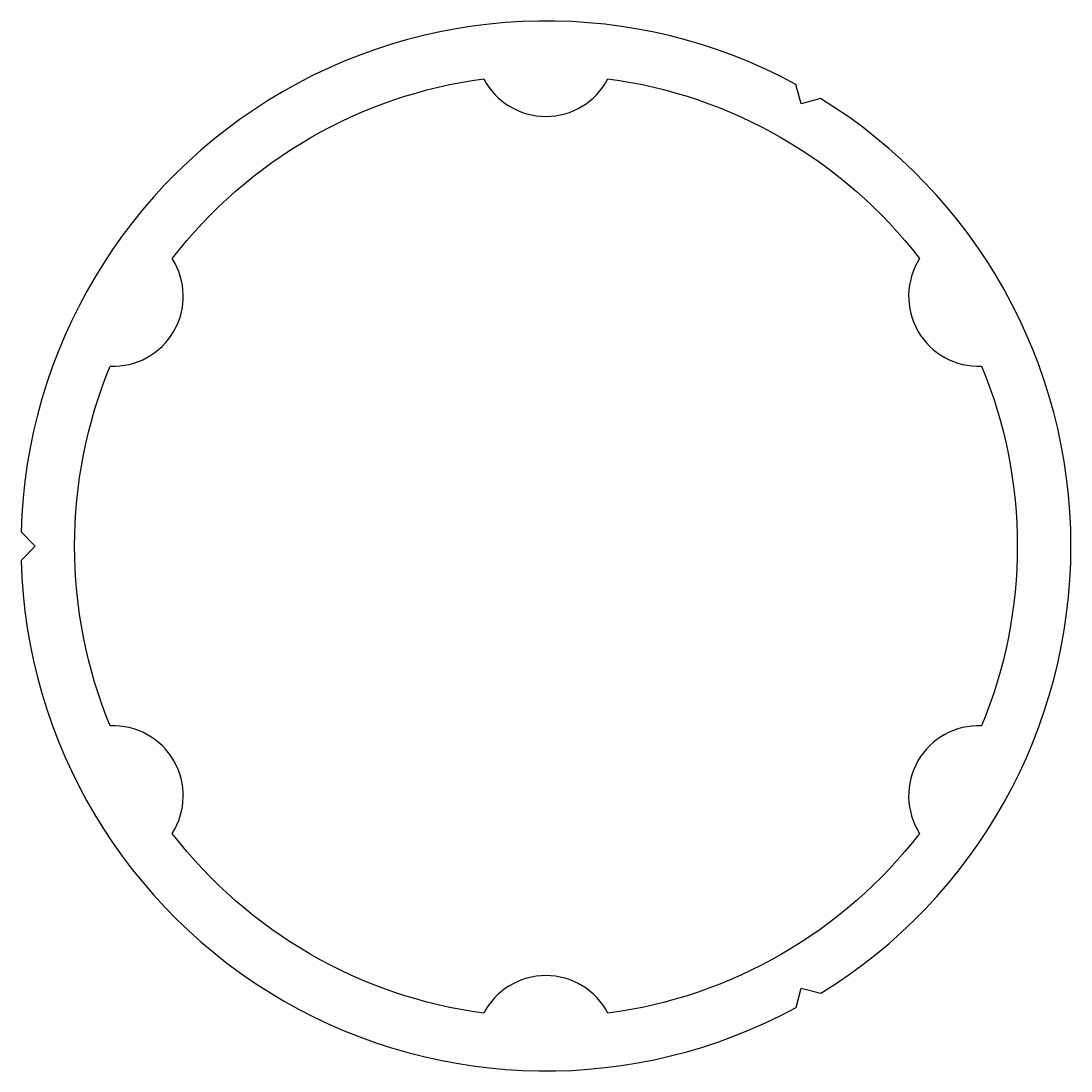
# Model space of a CAD drawing. Extents: x 143.6 to 165.5, y 210.9 to 232.9.
import ezdxf

# ---------------------------------------------------------------- set-up
doc = ezdxf.new("R2010")
doc.units = 0
doc.header["$LTSCALE"] = 15
doc.layers.get('0').update_dxf_attribs({"linetype": 'CONTINUOUS'})

msp = doc.modelspace()

# ---------------------------------------------------------------- linework, layer by layer
at = {"color": 0, "linetype": 'CONTINUOUS', "ltscale": 0.05}
for points in [[(143.847, 221.911), (143.551, 221.611, 0.559426), (159.789, 212.241), (159.897, 212.645), (160.305, 212.539, 0.559426), (160.301, 231.286), (159.897, 231.178), (159.785, 231.584, 0.559426), (143.551, 222.208)], [(155.847, 231.701, -0.198326), (162.375, 227.932, 0.606966), (163.675, 225.68, -0.198326), (163.675, 218.143, 0.606966), (162.375, 215.891, -0.198326), (155.847, 212.122, 0.606966), (153.247, 212.122, -0.198326), (146.72, 215.891, 0.606966), (145.42, 218.143, -0.198326), (145.42, 225.68, 0.606966), (146.72, 227.932, -0.198326), (153.247, 231.701, 0.606966)]]:
    msp.add_lwpolyline(points, format="xyb", close=True, dxfattribs=at)

doc.saveas('drawing.dxf')
